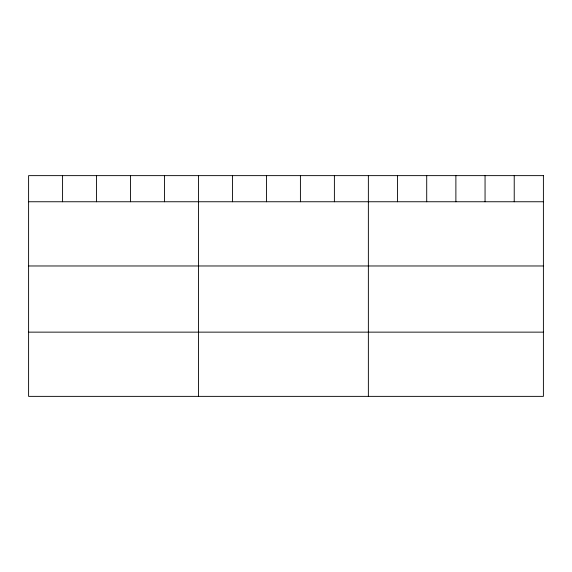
<?xml version="1.0" encoding="UTF-8"?>
<svg xmlns="http://www.w3.org/2000/svg" width="572" height="572" viewBox="0 0 572 572"><rect width="100%" height="100%" fill="white"/><g stroke="black" fill="none" stroke-linecap="round" stroke-linejoin="round"><path stroke-width="0.86" d="M28.6 201.752L543.4 201.752M28.6 265.973L543.4 265.973M28.6 332.139L543.4 332.139M514.228 175.633L514.228 201.752M485.056 175.633L485.056 201.752M455.884 175.633L455.884 201.752M426.712 175.633L426.712 201.752M397.54 175.633L397.54 201.752M368.368 175.633L368.368 396.367M334.391 175.633L334.391 201.752M300.414 175.633L300.414 201.752M266.438 175.633L266.438 201.752M232.461 175.633L232.461 201.752M198.484 175.633L198.484 396.367M164.507 175.633L164.507 201.752M130.53 175.633L130.53 201.752M96.554 175.633L96.554 201.752M62.577 175.633L62.577 201.752M543.4 175.633L28.6 175.633L28.6 396.367L543.4 396.367L543.4 175.633"/></g></svg>
